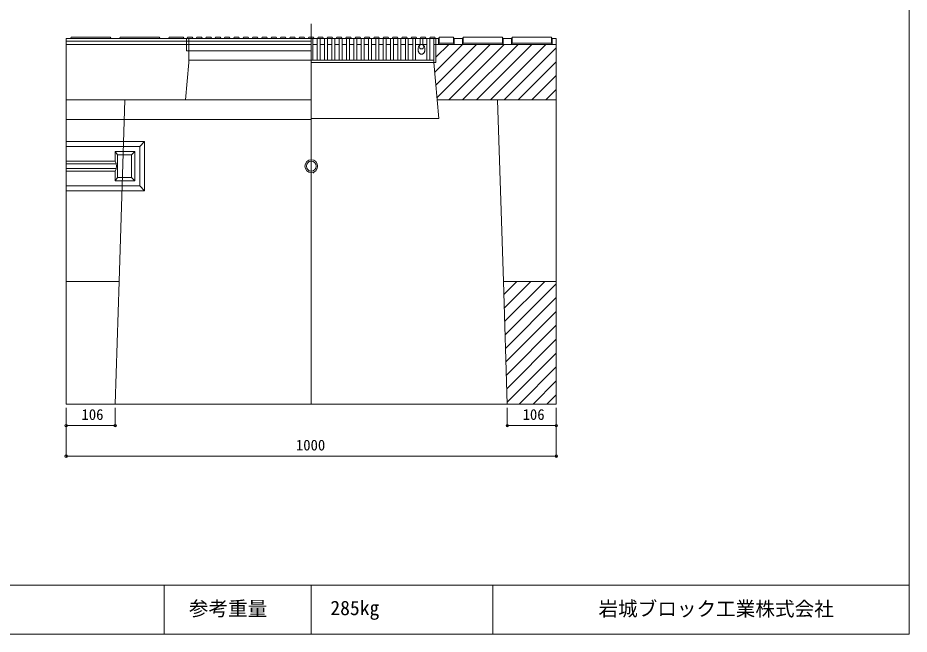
# Model space of a CAD drawing. Units: millimetres, scale not verified. Extents: x 371 to 3955, y 298 to 2642.
# Drawn here: x 2136 to 3955, y 298 to 1555 of the extents above; entities that cross this region are included whole.
import ezdxf
from ezdxf.enums import TextEntityAlignment as Align

# ---------------------------------------------------------------- set-up
doc = ezdxf.new("R2010")
doc.units = ezdxf.units.MM
doc.header["$LTSCALE"] = 10
doc.header["$PDMODE"] = 32
doc.header["$PDSIZE"] = 5
doc.layers.add('1', color=7, linetype='Continuous', lineweight=18)
doc.styles.add('ＭＳ ゴシック', font='')
doc.styles.get('ＭＳ ゴシック').set_extended_font_data('MS Gothic')

msp = doc.modelspace()

# ---------------------------------------------------------------- linework, layer by layer
at = {"layer": '1'}
for p, q in [((3954.84, 2642.45), (3954.84, 298.3)), ((2734.92, 1347.2), (2734.92, 1542.2)), ((2234.92, 1512.2), (2234.92, 767.2)), ((2234.92, 1512.2), (2734.92, 1512.2)), ((2243.42, 1512.2), (2244.92, 1515.2)), ((2244.92, 1515.2), (2324.92, 1515.2)), ((2324.92, 1515.2), (2326.42, 1512.2)), ((2343.42, 1512.2), (2344.92, 1515.2)), ((2344.92, 1515.2), (2424.92, 1515.2)), ((2424.92, 1515.2), (2426.42, 1512.2)), ((2444.92, 1515.2), (2443.42, 1512.2)), ((2473.92, 1515.2), (2444.92, 1515.2)), ((2475.42, 1512.2), (2473.92, 1515.2)), ((2480.42, 1487.2), (2480.42, 1512.2)), ((2481.21, 1512.2), (2482.71, 1515.2)), ((2492.21, 1515.2), (2482.71, 1515.2)), ((2484.92, 1463.7), (2484.92, 1512.2)), ((2493.71, 1512.2), (2492.21, 1515.2)), ((2500.25, 1512.2), (2501.75, 1515.2)), ((2511.25, 1515.2), (2501.75, 1515.2)), ((2512.75, 1512.2), (2511.25, 1515.2)), ((2519.28, 1512.2), (2520.78, 1515.2)), ((2530.28, 1515.2), (2520.78, 1515.2)), ((2531.78, 1512.2), (2530.28, 1515.2)), ((2538.32, 1512.2), (2539.82, 1515.2)), ((2549.32, 1515.2), (2539.82, 1515.2)), ((2550.82, 1512.2), (2549.32, 1515.2)), ((2557.35, 1512.2), (2558.85, 1515.2)), ((2568.35, 1515.2), (2558.85, 1515.2)), ((2569.85, 1512.2), (2568.35, 1515.2)), ((2576.39, 1512.2), (2577.89, 1515.2)), ((2587.39, 1515.2), (2577.89, 1515.2)), ((2588.89, 1512.2), (2587.39, 1515.2)), ((2595.42, 1512.2), (2596.92, 1515.2)), ((2606.42, 1515.2), (2596.92, 1515.2)), ((2607.92, 1512.2), (2606.42, 1515.2)), ((2614.46, 1512.2), (2615.96, 1515.2)), ((2625.46, 1515.2), (2615.96, 1515.2)), ((2626.96, 1512.2), (2625.46, 1515.2)), ((2633.5, 1512.2), (2635, 1515.2)), ((2644.5, 1515.2), (2635, 1515.2)), ((2646, 1512.2), (2644.5, 1515.2)), ((2652.53, 1512.2), (2654.03, 1515.2)), ((2663.53, 1515.2), (2654.03, 1515.2)), ((2665.03, 1512.2), (2663.53, 1515.2)), ((2671.57, 1512.2), (2673.07, 1515.2)), ((2682.57, 1515.2), (2673.07, 1515.2)), ((2684.07, 1512.2), (2682.57, 1515.2)), ((2690.6, 1512.2), (2692.1, 1515.2)), ((2701.6, 1515.2), (2692.1, 1515.2)), ((2703.1, 1512.2), (2701.6, 1515.2)), ((2709.64, 1512.2), (2711.14, 1515.2)), ((2720.64, 1515.2), (2711.14, 1515.2)), ((2722.14, 1512.2), (2720.64, 1515.2)), ((2728.67, 1512.2), (2730.17, 1515.2)), ((2730.17, 1515.2), (2739.67, 1515.2)), ((2734.92, 1512.2), (2994.42, 1512.2)), ((2994.42, 1512.2), (2734.92, 1512.2)), ((2737.92, 1512.2), (2737.92, 1468.2)), ((2741.17, 1512.2), (2739.67, 1515.2)), ((2746.92, 1512.2), (2746.92, 1468.2)), ((2747.71, 1512.2), (2749.21, 1515.2)), ((2749.21, 1515.2), (2758.71, 1515.2)), ((2752.92, 1512.2), (2752.92, 1468.2)), ((2760.21, 1512.2), (2758.71, 1515.2)), ((2761.92, 1512.2), (2761.92, 1468.2)), ((2766.74, 1512.2), (2768.24, 1515.2)), ((2767.92, 1512.2), (2767.92, 1468.2)), ((2768.24, 1515.2), (2777.74, 1515.2)), ((2776.92, 1512.2), (2776.92, 1468.2)), ((2779.24, 1512.2), (2777.74, 1515.2)), ((2782.92, 1512.2), (2782.92, 1468.2)), ((2785.78, 1512.2), (2787.28, 1515.2)), ((2787.28, 1515.2), (2796.78, 1515.2)), ((2791.92, 1512.2), (2791.92, 1468.2)), ((2798.28, 1512.2), (2796.78, 1515.2)), ((2797.92, 1512.2), (2797.92, 1468.2)), ((2804.82, 1512.2), (2806.32, 1515.2)), ((2806.32, 1515.2), (2815.82, 1515.2)), ((2806.92, 1512.2), (2806.92, 1468.2)), ((2812.92, 1512.2), (2812.92, 1468.2)), ((2817.32, 1512.2), (2815.82, 1515.2)), ((2821.92, 1512.2), (2821.92, 1468.2)), ((2823.85, 1512.2), (2825.35, 1515.2)), ((2825.35, 1515.2), (2834.85, 1515.2)), ((2827.92, 1512.2), (2827.92, 1468.2)), ((2836.35, 1512.2), (2834.85, 1515.2)), ((2836.92, 1512.2), (2836.92, 1468.2)), ((2842.89, 1512.2), (2844.39, 1515.2)), ((2842.92, 1512.2), (2842.92, 1468.2)), ((2844.39, 1515.2), (2853.89, 1515.2)), ((2851.92, 1512.2), (2851.92, 1468.2)), ((2855.39, 1512.2), (2853.89, 1515.2)), ((2857.92, 1512.2), (2857.92, 1468.2)), ((2861.92, 1512.2), (2863.42, 1515.2)), ((2863.42, 1515.2), (2872.92, 1515.2)), ((2866.92, 1512.2), (2866.92, 1468.2)), ((2874.42, 1512.2), (2872.92, 1515.2)), ((2872.92, 1512.2), (2872.92, 1468.2)), ((2880.96, 1512.2), (2882.46, 1515.2)), ((2881.92, 1512.2), (2881.92, 1468.2)), ((2882.46, 1515.2), (2891.96, 1515.2)), ((2887.92, 1512.2), (2887.92, 1468.2)), ((2893.46, 1512.2), (2891.96, 1515.2)), ((2896.92, 1512.2), (2896.92, 1468.2)), ((2899.99, 1512.2), (2901.49, 1515.2)), ((2901.49, 1515.2), (2910.99, 1515.2)), ((2902.92, 1512.2), (2902.92, 1468.2)), ((2912.49, 1512.2), (2910.99, 1515.2)), ((2911.92, 1512.2), (2911.92, 1468.2)), ((2917.92, 1512.2), (2917.92, 1468.2)), ((2919.03, 1512.2), (2920.53, 1515.2)), ((2920.53, 1515.2), (2930.03, 1515.2)), ((2926.92, 1512.2), (2926.92, 1468.2)), ((2931.53, 1512.2), (2930.03, 1515.2)), ((2932.92, 1512.2), (2932.92, 1468.2)), ((2938.06, 1512.2), (2939.56, 1515.2)), ((2939.56, 1515.2), (2949.06, 1515.2)), ((2941.92, 1512.2), (2941.92, 1468.2)), ((2947.92, 1512.2), (2947.92, 1468.2)), ((2950.56, 1512.2), (2949.06, 1515.2)), ((2956.92, 1512.2), (2956.92, 1500.2)), ((2957.1, 1512.2), (2958.6, 1515.2)), ((2958.6, 1515.2), (2968.1, 1515.2)), ((2962.92, 1512.2), (2962.92, 1500.2)), ((2969.6, 1512.2), (2968.1, 1515.2)), ((2970.92, 1512.2), (2970.92, 1468.2)), ((2976.14, 1512.2), (2977.64, 1515.2)), ((2976.92, 1512.2), (2976.92, 1468.2)), ((2977.64, 1515.2), (2987.14, 1515.2)), ((2984.92, 1500.2), (2984.92, 1512.2)), ((2988.64, 1512.2), (2987.14, 1515.2)), ((2989.42, 1500.2), (2989.42, 1512.2)), ((2994.42, 1512.2), (2995.92, 1515.2)), ((2994.42, 1512.2), (2994.42, 1500.2)), ((2995.92, 1503.2), (2995.92, 1515.2)), ((2995.92, 1515.2), (3024.92, 1515.2)), ((3024.92, 1515.2), (3024.92, 1503.2)), ((3024.92, 1515.2), (3026.42, 1512.2)), ((3026.42, 1500.2), (3026.42, 1512.2)), ((3026.42, 1512.2), (3043.42, 1512.2)), ((3043.42, 1512.2), (3044.92, 1515.2)), ((3043.42, 1512.2), (3043.42, 1500.2)), ((3044.92, 1515.2), (3124.92, 1515.2)), ((3044.92, 1503.2), (3044.92, 1515.2)), ((3124.92, 1515.2), (3126.42, 1512.2)), ((3124.92, 1515.2), (3124.92, 1503.2)), ((3126.42, 1512.2), (3143.42, 1512.2)), ((3126.42, 1512.2), (3126.42, 1500.2)), ((3143.42, 1512.2), (3144.92, 1515.2)), ((3143.42, 1512.2), (3143.42, 1500.2)), ((3144.92, 1515.2), (3224.92, 1515.2)), ((3144.92, 1503.2), (3144.92, 1515.2)), ((3224.92, 1515.2), (3226.42, 1512.2)), ((3224.92, 1515.2), (3224.92, 1503.2)), ((3226.42, 1512.2), (3234.92, 1512.2)), ((3226.42, 1500.2), (3226.42, 1512.2)), ((3234.92, 1512.2), (3234.92, 1500.2)), ((2234.92, 1507.2), (2734.92, 1507.2)), ((2234.92, 1500.2), (2734.92, 1500.2)), ((2737.92, 1500.2), (2746.92, 1500.2)), ((2752.92, 1500.2), (2761.92, 1500.2)), ((2767.92, 1500.2), (2776.92, 1500.2)), ((2782.92, 1500.2), (2791.92, 1500.2)), ((2797.92, 1500.2), (2806.92, 1500.2)), ((2812.92, 1500.2), (2821.92, 1500.2)), ((2827.92, 1500.2), (2836.92, 1500.2)), ((2842.92, 1500.2), (2851.92, 1500.2)), ((2857.92, 1500.2), (2866.92, 1500.2)), ((2872.92, 1500.2), (2881.92, 1500.2)), ((2887.92, 1500.2), (2896.92, 1500.2)), ((2902.92, 1500.2), (2911.92, 1500.2)), ((2917.92, 1500.2), (2926.92, 1500.2)), ((2932.92, 1500.2), (2941.92, 1500.2)), ((2947.92, 1500.2), (2970.92, 1500.2)), ((2953.03, 1491.93), (2952.95, 1491.07)), ((2953.16, 1492.79), (2953.03, 1491.93)), ((2953.35, 1493.62), (2953.16, 1492.79)), ((2953.58, 1494.42), (2953.35, 1493.62)), ((2953.86, 1495.2), (2953.58, 1494.42)), ((2954.19, 1495.93), (2953.86, 1495.2)), ((2954.56, 1496.62), (2954.19, 1495.93)), ((2954.97, 1497.27), (2954.56, 1496.62)), ((2955.42, 1497.86), (2954.97, 1497.27)), ((2955.91, 1498.39), (2955.42, 1497.86)), ((2956.42, 1498.86), (2955.91, 1498.39)), ((2956.97, 1499.26), (2956.42, 1498.86)), ((2957.53, 1499.59), (2956.97, 1499.26)), ((2958.11, 1499.86), (2957.53, 1499.59)), ((2958.71, 1500.05), (2958.11, 1499.86)), ((2959.31, 1500.16), (2958.71, 1500.05)), ((2959.92, 1500.2), (2959.31, 1500.16)), ((2960.53, 1500.16), (2959.92, 1500.2)), ((2961.14, 1500.05), (2960.53, 1500.16)), ((2961.73, 1499.86), (2961.14, 1500.05)), ((2962.32, 1499.59), (2961.73, 1499.86)), ((2962.88, 1499.26), (2962.32, 1499.59)), ((2963.42, 1498.86), (2962.88, 1499.26)), ((2963.94, 1498.39), (2963.42, 1498.86)), ((2964.42, 1497.86), (2963.94, 1498.39)), ((2964.87, 1497.27), (2964.42, 1497.86)), ((2965.29, 1496.62), (2964.87, 1497.27)), ((2965.66, 1495.93), (2965.29, 1496.62)), ((2965.99, 1495.2), (2965.66, 1495.93)), ((2966.27, 1494.42), (2965.99, 1495.2)), ((2966.5, 1493.62), (2966.27, 1494.42)), ((2966.68, 1492.79), (2966.5, 1493.62)), ((2966.82, 1491.93), (2966.68, 1492.79)), ((2966.9, 1491.07), (2966.82, 1491.93)), ((2984.92, 1500.2), (3234.92, 1500.2)), ((2984.92, 1463.7), (2984.92, 1500.2)), ((2986.71, 1443.25), (3043.66, 1500.2)), ((2988.98, 1417.24), (3071.94, 1500.2)), ((2989.42, 1474.25), (3015.37, 1500.2)), ((2989.42, 1463.7), (2989.42, 1500.2)), ((2991.26, 1391.23), (3100.23, 1500.2)), ((2994.42, 1500.2), (2995.92, 1503.2)), ((2995.92, 1503.2), (3024.92, 1503.2)), ((3015.51, 1387.2), (3128.51, 1500.2)), ((3024.92, 1503.2), (3026.42, 1500.2)), ((3043.42, 1500.2), (3044.92, 1503.2)), ((3043.8, 1387.2), (3156.8, 1500.2)), ((3044.92, 1503.2), (3124.92, 1503.2)), ((3072.08, 1387.2), (3185.08, 1500.2)), ((3100.36, 1387.2), (3213.36, 1500.2)), ((3124.92, 1503.2), (3126.42, 1500.2)), ((3128.65, 1387.2), (3234.92, 1493.47)), ((3143.42, 1500.2), (3144.92, 1503.2)), ((3144.92, 1503.2), (3224.92, 1503.2)), ((3224.92, 1503.2), (3226.42, 1500.2)), ((3234.92, 1500.2), (3234.92, 1387.2)), ((2480.42, 1487.2), (2734.92, 1487.2)), ((2952.95, 1491.07), (2952.92, 1490.2)), ((2952.92, 1490.2), (2952.95, 1489.33)), ((2952.95, 1489.33), (2953.03, 1488.46)), ((2953.03, 1488.46), (2953.16, 1487.61)), ((2953.16, 1487.61), (2953.35, 1486.78)), ((2953.35, 1486.78), (2953.58, 1485.97)), ((2953.58, 1485.97), (2953.86, 1485.2)), ((2953.86, 1485.2), (2954.19, 1484.46)), ((2954.19, 1484.46), (2954.56, 1483.77)), ((2954.56, 1483.77), (2954.97, 1483.13)), ((2954.97, 1483.13), (2955.42, 1482.54)), ((2955.42, 1482.54), (2955.91, 1482.01)), ((2955.91, 1482.01), (2956.42, 1481.54)), ((2956.42, 1481.54), (2956.97, 1481.13)), ((2956.97, 1481.13), (2957.53, 1480.8)), ((2957.53, 1480.8), (2958.11, 1480.54)), ((2958.11, 1480.54), (2958.71, 1480.35)), ((2958.71, 1480.35), (2959.31, 1480.23)), ((2959.31, 1480.23), (2959.92, 1480.2)), ((2959.92, 1480.2), (2960.53, 1480.23)), ((2960.53, 1480.23), (2961.14, 1480.35)), ((2961.14, 1480.35), (2961.73, 1480.54)), ((2961.73, 1480.54), (2962.32, 1480.8)), ((2962.32, 1480.8), (2962.88, 1481.13)), ((2962.88, 1481.13), (2963.42, 1481.54)), ((2963.42, 1481.54), (2963.94, 1482.01)), ((2963.94, 1482.01), (2964.42, 1482.54)), ((2964.42, 1482.54), (2964.87, 1483.13)), ((2964.87, 1483.13), (2965.29, 1483.77)), ((2965.29, 1483.77), (2965.66, 1484.46)), ((2965.66, 1484.46), (2965.99, 1485.2)), ((2965.99, 1485.2), (2966.27, 1485.97)), ((2966.27, 1485.97), (2966.5, 1486.78)), ((2966.5, 1486.78), (2966.68, 1487.61)), ((2966.68, 1487.61), (2966.82, 1488.46)), ((2966.82, 1488.46), (2966.9, 1489.33)), ((2966.92, 1490.2), (2966.9, 1491.07)), ((2966.9, 1489.33), (2966.92, 1490.2)), ((2484.92, 1463.7), (2478.24, 1387.2)), ((2484.92, 1468.2), (2734.92, 1468.2)), ((2984.92, 1468.2), (2734.92, 1468.2)), ((2984.92, 1463.7), (2734.92, 1463.7)), ((2984.92, 1463.7), (2989.42, 1463.7)), ((2984.92, 1463.7), (2991.61, 1387.2)), ((3156.93, 1387.2), (3234.92, 1465.19)), ((3185.22, 1387.2), (3234.92, 1436.9)), ((3213.5, 1387.2), (3234.92, 1408.62)), ((2234.92, 1387.2), (2734.92, 1387.2)), ((2342.99, 1017.2), (2354.92, 1387.2)), ((3234.92, 1387.2), (2991.61, 1387.2)), ((2991.61, 1387.2), (2994.92, 1349.31)), ((3126.86, 1017.2), (3114.92, 1387.2)), ((3234.92, 1387.2), (3234.92, 1017.2)), ((2234.92, 1347.2), (2734.92, 1347.2)), ((2734.92, 1349.31), (2994.92, 1349.31)), ((2734.92, 1349.31), (2734.92, 767.2)), ((2234.92, 1302.2), (2394.92, 1302.2)), ((2234.92, 1292.2), (2384.92, 1292.2)), ((2384.92, 1292.2), (2394.92, 1302.2)), ((2384.92, 1292.2), (2384.92, 1212.2)), ((2394.92, 1302.2), (2394.92, 1202.2)), ((2339.92, 1275.2), (2334.92, 1282.2)), ((2334.92, 1282.2), (2334.92, 1262.2)), ((2334.92, 1282.2), (2374.92, 1282.2)), ((2339.92, 1275.2), (2367.92, 1275.2)), ((2339.92, 1275.2), (2339.92, 1229.2)), ((2367.92, 1275.2), (2374.92, 1282.2)), ((2367.92, 1275.2), (2367.92, 1229.2)), ((2374.92, 1282.2), (2374.92, 1222.2)), ((2234.92, 1262.2), (2334.92, 1262.2)), ((2234.92, 1257.2), (2336.83, 1257.2)), ((2234.92, 1247.2), (2336.83, 1247.2)), ((2334.92, 1242.2), (2234.92, 1242.2)), ((2334.92, 1242.2), (2334.92, 1222.2)), ((2739.37, 1239.98), (2740.52, 1238.34)), ((2739.37, 1239.98), (2739.54, 1237.99)), ((2339.92, 1229.2), (2334.92, 1222.2)), ((2334.92, 1222.2), (2374.92, 1222.2)), ((2339.92, 1229.2), (2367.92, 1229.2)), ((2367.92, 1229.2), (2374.92, 1222.2)), ((2234.92, 1212.2), (2384.92, 1212.2)), ((2234.92, 1202.2), (2394.92, 1202.2)), ((2384.92, 1212.2), (2394.92, 1202.2)), ((2342.99, 1017.2), (2234.92, 1017.2)), ((2334.92, 767.2), (2342.99, 1017.2)), ((3126.86, 1017.2), (3234.92, 1017.2)), ((3134.92, 767.2), (3126.86, 1017.2)), ((3127.73, 990.29), (3154.63, 1017.2)), ((3128.61, 962.89), (3182.91, 1017.2)), ((3129.49, 935.49), (3211.2, 1017.2)), ((3130.38, 908.09), (3234.92, 1012.64)), ((3234.92, 1017.2), (3234.92, 767.2)), ((3131.26, 880.69), (3234.92, 984.35)), ((3132.15, 853.29), (3234.92, 956.07)), ((3133.03, 825.89), (3234.92, 927.79)), ((3133.91, 798.49), (3234.92, 899.5)), ((3134.8, 771.09), (3234.92, 871.22)), ((3159.19, 767.2), (3234.92, 842.93)), ((3187.47, 767.2), (3234.92, 814.65)), ((3215.76, 767.2), (3234.92, 786.36)), ((2234.92, 767.2), (2734.92, 767.2)), ((2734.92, 767.2), (3134.92, 767.2)), ((3134.92, 767.2), (3234.92, 767.2)), ((2234.92, 661.07), (2234.92, 759.46)), ((2234.92, 723.41), (2234.92, 759.46)), ((2334.92, 723.41), (2334.92, 759.46)), ((3134.92, 723.41), (3134.92, 759.46)), ((3234.92, 661.07), (3234.92, 759.46)), ((3234.92, 723.41), (3234.92, 759.46)), ((2234.92, 723.41), (2334.92, 723.41)), ((3134.92, 723.41), (3234.92, 723.41)), ((2234.92, 661.07), (3234.92, 661.07)), ((3954.84, 398.3), (371.38, 398.3)), ((2434.84, 398.3), (2434.84, 298.3)), ((2734.84, 398.3), (2734.84, 298.3)), ((3105.27, 398.3), (3105.27, 298.3)), ((3954.84, 298.3), (371.38, 298.3))]:
    msp.add_line(p, q, dxfattribs=at)
msp.add_circle((2959.92, 1495.7), 4.5, dxfattribs=at)
for centre, radius, start, end in [((2316.17, 1252.2), 21.25, 331.9275, 28.07248), ((2734.92, 1252.2), 13, 90, 270), ((2734.92, 1252.2), 10, 90, 270), ((2734.92, 1252.2), 13, 270, 90), ((2734.92, 1252.2), 10, 270, 90)]:
    msp.add_arc(centre, radius, start, end, dxfattribs=at)
for p in [(2234.92, 723.41), (2334.92, 723.41), (3134.92, 723.41), (3234.92, 723.41), (2234.92, 661.07), (3234.92, 661.07)]:
    msp.add_point(p, dxfattribs=at)

# ---------------------------------------------------------------- texts
at = {"layer": '1', "style": 'ＭＳ ゴシック'}
for s, height, p in [('106', 21.99, (2266.17, 728.41)), ('106', 21.99, (3166.17, 728.41)), ('1000', 21.99, (2703.67, 666.07)), ('参考重量', 29.33, (2485.22, 327.01)), ('285㎏', 29.33, (2773.96, 328.24)), ('岩城ブロック工業株式会社', 29.33, (3320.93, 326.53))]:
    msp.add_text(s, height=height, dxfattribs=at).set_placement(p, align=Align.BOTTOM_LEFT)

doc.saveas('drawing.dxf')
